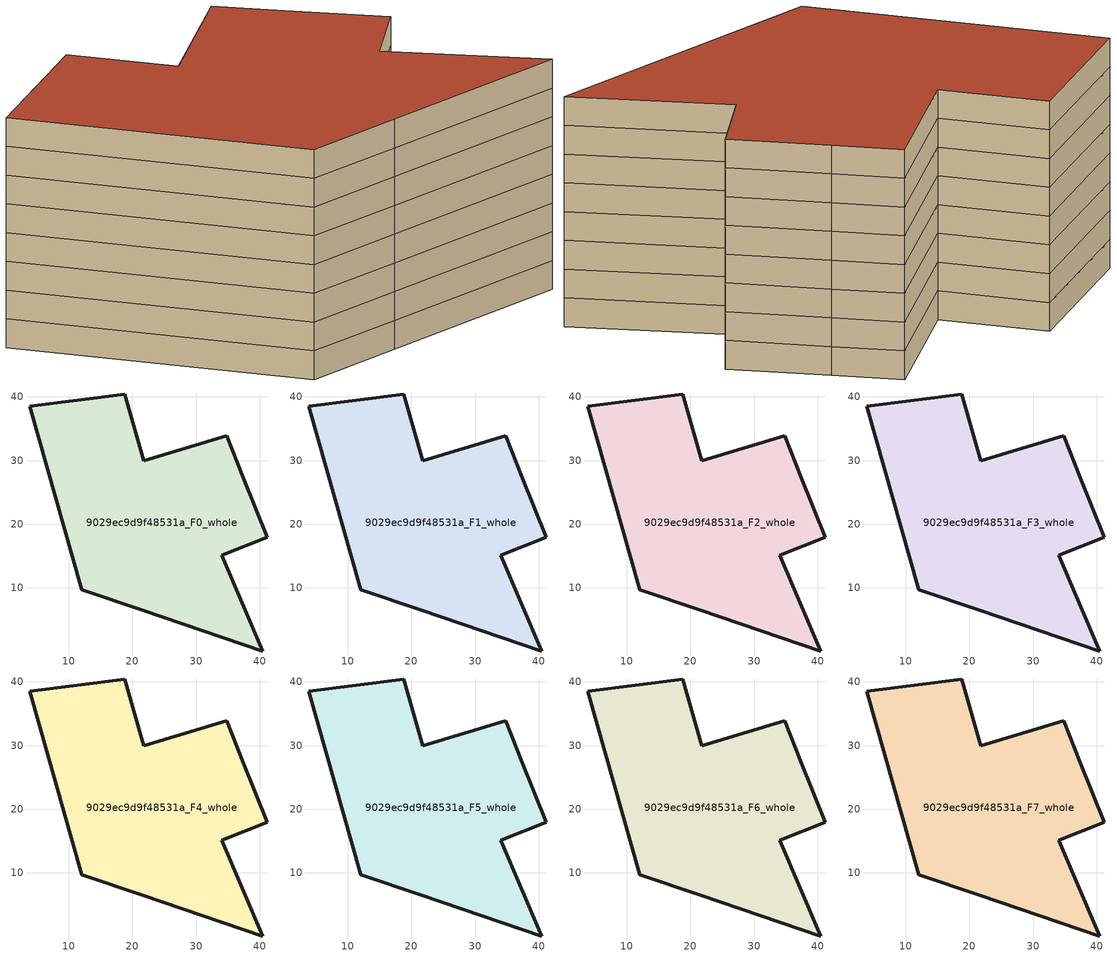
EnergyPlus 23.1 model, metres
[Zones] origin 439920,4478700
9029ec9d9f48531a_F0_whole
 floor ground (EU_floor_Construction): 34.84,33.86 37.44,27.33 41.18,17.97 34.07,15.12 40.48,0.07 21.6,6.49 12.05,9.73 3.87,38.55 18.79,40.46 21.75,29.98 z0
 wall outside (EU_wall_Construction): 40.48,0.07 34.07,15.12 41.18,17.97 37.44,27.33 34.84,33.86 21.75,29.98 18.79,40.46 3.87,38.55 12.05,9.73 21.6,6.49 40.48,0.07 z0:3
9029ec9d9f48531a_F1_whole
 floor to 9029ec9d9f48531a_F0_whole (EU_floor_Construction): 34.84,33.86 37.44,27.33 41.18,17.97 34.07,15.12 40.48,0.07 21.6,6.49 12.05,9.73 3.87,38.55 18.79,40.46 21.75,29.98 z3
 wall outside (EU_wall_Construction): 40.48,0.07 34.07,15.12 41.18,17.97 37.44,27.33 34.84,33.86 21.75,29.98 18.79,40.46 3.87,38.55 12.05,9.73 21.6,6.49 40.48,0.07 z3:6
9029ec9d9f48531a_F2_whole
 floor to 9029ec9d9f48531a_F1_whole (EU_floor_Construction): 34.84,33.86 37.44,27.33 41.18,17.97 34.07,15.12 40.48,0.07 21.6,6.49 12.05,9.73 3.87,38.55 18.79,40.46 21.75,29.98 z6
 wall outside (EU_wall_Construction): 40.48,0.07 34.07,15.12 41.18,17.97 37.44,27.33 34.84,33.86 21.75,29.98 18.79,40.46 3.87,38.55 12.05,9.73 21.6,6.49 40.48,0.07 z6:9
9029ec9d9f48531a_F3_whole
 floor to 9029ec9d9f48531a_F2_whole (EU_floor_Construction): 34.84,33.86 37.44,27.33 41.18,17.97 34.07,15.12 40.48,0.07 21.6,6.49 12.05,9.73 3.87,38.55 18.79,40.46 21.75,29.98 z9
 wall outside (EU_wall_Construction): 40.48,0.07 34.07,15.12 41.18,17.97 37.44,27.33 34.84,33.86 21.75,29.98 18.79,40.46 3.87,38.55 12.05,9.73 21.6,6.49 40.48,0.07 z9:12
9029ec9d9f48531a_F4_whole
 floor to 9029ec9d9f48531a_F3_whole (EU_floor_Construction): 34.84,33.86 37.44,27.33 41.18,17.97 34.07,15.12 40.48,0.07 21.6,6.49 12.05,9.73 3.87,38.55 18.79,40.46 21.75,29.98 z12
 wall outside (EU_wall_Construction): 40.48,0.07 34.07,15.12 41.18,17.97 37.44,27.33 34.84,33.86 21.75,29.98 18.79,40.46 3.87,38.55 12.05,9.73 21.6,6.49 40.48,0.07 z12:15
9029ec9d9f48531a_F5_whole
 floor to 9029ec9d9f48531a_F4_whole (EU_floor_Construction): 34.84,33.86 37.44,27.33 41.18,17.97 34.07,15.12 40.48,0.07 21.6,6.49 12.05,9.73 3.87,38.55 18.79,40.46 21.75,29.98 z15
 wall outside (EU_wall_Construction): 40.48,0.07 34.07,15.12 41.18,17.97 37.44,27.33 34.84,33.86 21.75,29.98 18.79,40.46 3.87,38.55 12.05,9.73 21.6,6.49 40.48,0.07 z15:18
9029ec9d9f48531a_F6_whole
 floor to 9029ec9d9f48531a_F5_whole (EU_floor_Construction): 34.84,33.86 37.44,27.33 41.18,17.97 34.07,15.12 40.48,0.07 21.6,6.49 12.05,9.73 3.87,38.55 18.79,40.46 21.75,29.98 z18
 wall outside (EU_wall_Construction): 40.48,0.07 34.07,15.12 41.18,17.97 37.44,27.33 34.84,33.86 21.75,29.98 18.79,40.46 3.87,38.55 12.05,9.73 21.6,6.49 40.48,0.07 z18:21
9029ec9d9f48531a_F7_whole
 floor to 9029ec9d9f48531a_F6_whole (EU_floor_Construction): 34.84,33.86 37.44,27.33 41.18,17.97 34.07,15.12 40.48,0.07 21.6,6.49 12.05,9.73 3.87,38.55 18.79,40.46 21.75,29.98 z21
 wall outside (EU_wall_Construction): 40.48,0.07 34.07,15.12 41.18,17.97 37.44,27.33 34.84,33.86 21.75,29.98 18.79,40.46 3.87,38.55 12.05,9.73 21.6,6.49 40.48,0.07 z21:24
 roof outside (EU_roof_Construction): 40.48,0.07 34.07,15.12 41.18,17.97 37.44,27.33 34.84,33.86 21.75,29.98 18.79,40.46 3.87,38.55 12.05,9.73 21.6,6.49 z24
[Building]
EU S2 Campaign: North Axis=0; Terrain=City; Solar Distribution=FullExterior
[Site:Location]
Madrid: Latitude=40.5; Longitude=-3.5; Time Zone=1; Elevation=609
[SizingPeriod:WeatherFileDays]
AnnualSizingPeriod: Begin Month=1; Begin Day of Month=1; End Month=12; End Day of Month=31; Day of Week for Start Day=Monday; Use Weather File Daylight Saving Period=No; Use Weather File Rain and Snow Indicators=No
[MATERIAL]
EU_InternalMass_Material: Roughness=MediumRough; Thickness=0.1; Conductivity=1; Density=1800; Specific Heat=900; Thermal Absorptance=0.9; Solar Absorptance=0.7; Visible Absorptance=0.7
[MATERIAL:NOMASS] Roughness=MediumRough; Thermal Absorptance=0.9; Solar Absorptance=0.7; Visible Absorptance=0.7
Name | Thermal Resistance
EU_wall_NoMass | 0.609216
EU_roof_NoMass | 0.513268
EU_floor_NoMass | 0.568163
[CONSTRUCTION]
EU_wall_Construction: EU_wall_NoMass
EU_roof_Construction: EU_roof_NoMass
EU_floor_Construction: EU_floor_NoMass
EU_InternalMass_Construction: EU_InternalMass_Material
[ZONE] Type=1; Multiplier=1; Ceiling Height=autocalculate; Volume=2609.71; Floor Area=autocalculate; Part of Total Floor Area=Yes
9029ec9d9f48531a_F0_whole; 9029ec9d9f48531a_F1_whole; 9029ec9d9f48531a_F2_whole; 9029ec9d9f48531a_F3_whole; 9029ec9d9f48531a_F4_whole; 9029ec9d9f48531a_F5_whole; 9029ec9d9f48531a_F6_whole; 9029ec9d9f48531a_F7_whole
[INTERNALMASS] Construction=EU_InternalMass_Construction; Surface Area=869.903
Name | Zone or ZoneList
9029ec9d9f48531a_F0_whole_EU_InternalMass | 9029ec9d9f48531a_F0_whole
9029ec9d9f48531a_F1_whole_EU_InternalMass | 9029ec9d9f48531a_F1_whole
9029ec9d9f48531a_F2_whole_EU_InternalMass | 9029ec9d9f48531a_F2_whole
9029ec9d9f48531a_F3_whole_EU_InternalMass | 9029ec9d9f48531a_F3_whole
9029ec9d9f48531a_F4_whole_EU_InternalMass | 9029ec9d9f48531a_F4_whole
9029ec9d9f48531a_F5_whole_EU_InternalMass | 9029ec9d9f48531a_F5_whole
9029ec9d9f48531a_F6_whole_EU_InternalMass | 9029ec9d9f48531a_F6_whole
9029ec9d9f48531a_F7_whole_EU_InternalMass | 9029ec9d9f48531a_F7_whole
[OTHEREQUIPMENT] Fuel Type=Electricity; Design Level Calculation Method=Watts/Area; Power per Zone Floor Area=1; Fraction Latent=0; Fraction Radiant=0; Fraction Lost=0; Carbon Dioxide Generation Rate=0; EndUse Subcategory=EU_Step8_InternalGains
Name | Zone or ZoneList or Space or SpaceList | Schedule
EU_Step8_InternalGain_9029ec9d9f48531a_F0_whole_f000 | 9029ec9d9f48531a_F0_whole | EU_Step8_GainSchedule_9029ec9d9f48531a_F0_whole_f000
EU_Step8_InternalGain_9029ec9d9f48531a_F1_whole_f000 | 9029ec9d9f48531a_F1_whole | EU_Step8_GainSchedule_9029ec9d9f48531a_F1_whole_f000
EU_Step8_InternalGain_9029ec9d9f48531a_F2_whole_f000 | 9029ec9d9f48531a_F2_whole | EU_Step8_GainSchedule_9029ec9d9f48531a_F2_whole_f000
EU_Step8_InternalGain_9029ec9d9f48531a_F3_whole_f000 | 9029ec9d9f48531a_F3_whole | EU_Step8_GainSchedule_9029ec9d9f48531a_F3_whole_f000
EU_Step8_InternalGain_9029ec9d9f48531a_F4_whole_f000 | 9029ec9d9f48531a_F4_whole | EU_Step8_GainSchedule_9029ec9d9f48531a_F4_whole_f000
EU_Step8_InternalGain_9029ec9d9f48531a_F5_whole_f000 | 9029ec9d9f48531a_F5_whole | EU_Step8_GainSchedule_9029ec9d9f48531a_F5_whole_f000
EU_Step8_InternalGain_9029ec9d9f48531a_F6_whole_f000 | 9029ec9d9f48531a_F6_whole | EU_Step8_GainSchedule_9029ec9d9f48531a_F6_whole_f000
EU_Step8_InternalGain_9029ec9d9f48531a_F7_whole_f000 | 9029ec9d9f48531a_F7_whole | EU_Step8_GainSchedule_9029ec9d9f48531a_F7_whole_f000
[ZONEVENTILATION:DESIGNFLOWRATE] Schedule=EU_AlwaysOn; Design Flow Rate Calculation Method=AirChanges/Hour; Air Changes per Hour=0.752966; Ventilation Type=Natural; Fan Pressure Rise=0; Fan Total Efficiency=1; Constant Term Coefficient=1; Temperature Term Coefficient=0; Velocity Term Coefficient=0; Velocity Squared Term Coefficient=0; Minimum Indoor Temperature=-100; Maximum Indoor Temperature=100; Delta Temperature=-100; Minimum Outdoor Temperature=-100; Maximum Outdoor Temperature=100; Maximum Wind Speed=40
Name | Zone or ZoneList or Space or SpaceList
EU_ConstantAir_9029ec9d9f48531a_F0_whole | 9029ec9d9f48531a_F0_whole
EU_ConstantAir_9029ec9d9f48531a_F1_whole | 9029ec9d9f48531a_F1_whole
EU_ConstantAir_9029ec9d9f48531a_F2_whole | 9029ec9d9f48531a_F2_whole
EU_ConstantAir_9029ec9d9f48531a_F3_whole | 9029ec9d9f48531a_F3_whole
EU_ConstantAir_9029ec9d9f48531a_F4_whole | 9029ec9d9f48531a_F4_whole
EU_ConstantAir_9029ec9d9f48531a_F5_whole | 9029ec9d9f48531a_F5_whole
EU_ConstantAir_9029ec9d9f48531a_F6_whole | 9029ec9d9f48531a_F6_whole
EU_ConstantAir_9029ec9d9f48531a_F7_whole | 9029ec9d9f48531a_F7_whole
[HVACTEMPLATE:THERMOSTAT] Constant Heating Setpoint=20; Constant Cooling Setpoint=50
EU_HeatOnly_9029ec9d9f48531a_F0_whole; EU_HeatOnly_9029ec9d9f48531a_F1_whole; EU_HeatOnly_9029ec9d9f48531a_F2_whole; EU_HeatOnly_9029ec9d9f48531a_F3_whole; EU_HeatOnly_9029ec9d9f48531a_F4_whole; EU_HeatOnly_9029ec9d9f48531a_F5_whole; EU_HeatOnly_9029ec9d9f48531a_F6_whole; EU_HeatOnly_9029ec9d9f48531a_F7_whole
[HVACTEMPLATE:ZONE:IDEALLOADSAIRSYSTEM] System Availability Schedule=EU_AlwaysOn; Maximum Heating Supply Air Temperature=50; Minimum Cooling Supply Air Temperature=13; Maximum Heating Supply Air Humidity Ratio=0.0156; Minimum Cooling Supply Air Humidity Ratio=0.0077; Heating Limit=NoLimit; Cooling Limit=NoLimit; Heating Availability Schedule=EU_AlwaysOn; Cooling Availability Schedule=EU_CoolingOff; Dehumidification Control Type=ConstantSensibleHeatRatio; Cooling Sensible Heat Ratio=0.7; Dehumidification Setpoint=60; Humidification Control Type=None; Humidification Setpoint=30; Outdoor Air Method=None; Outdoor Air Flow Rate per Person=0.00944; Outdoor Air Flow Rate per Zone Floor Area=0; Outdoor Air Flow Rate per Zone=0; Demand Controlled Ventilation Type=None; Outdoor Air Economizer Type=NoEconomizer; Heat Recovery Type=None; Sensible Heat Recovery Effectiveness=0.7; Latent Heat Recovery Effectiveness=0.65
Name | Template Thermostat
9029ec9d9f48531a_F0_whole | EU_HeatOnly_9029ec9d9f48531a_F0_whole
9029ec9d9f48531a_F1_whole | EU_HeatOnly_9029ec9d9f48531a_F1_whole
9029ec9d9f48531a_F2_whole | EU_HeatOnly_9029ec9d9f48531a_F2_whole
9029ec9d9f48531a_F3_whole | EU_HeatOnly_9029ec9d9f48531a_F3_whole
9029ec9d9f48531a_F4_whole | EU_HeatOnly_9029ec9d9f48531a_F4_whole
9029ec9d9f48531a_F5_whole | EU_HeatOnly_9029ec9d9f48531a_F5_whole
9029ec9d9f48531a_F6_whole | EU_HeatOnly_9029ec9d9f48531a_F6_whole
9029ec9d9f48531a_F7_whole | EU_HeatOnly_9029ec9d9f48531a_F7_whole
[SIZING:ZONE] Zone Cooling Design Supply Air Temperature Input Method=SupplyAirTemperature; Zone Cooling Design Supply Air Temperature=13; Zone Heating Design Supply Air Temperature Input Method=SupplyAirTemperature; Zone Heating Design Supply Air Temperature=50; Zone Cooling Design Supply Air Humidity Ratio=0.008; Zone Heating Design Supply Air Humidity Ratio=0.008; Cooling Design Air Flow Method=DesignDay; Cooling Design Air Flow Rate=0; Cooling Minimum Air Flow per Zone Floor Area=0.000762; Cooling Minimum Air Flow=0; Cooling Minimum Air Flow Fraction=0.2; Heating Design Air Flow Method=DesignDay; Heating Design Air Flow Rate=0; Heating Maximum Air Flow per Zone Floor Area=0.002032; Heating Maximum Air Flow=0.141576; Heating Maximum Air Flow Fraction=0.3; Account for Dedicated Outdoor Air System=No; Dedicated Outdoor Air System Control Strategy=NeutralSupplyAir; Dedicated Outdoor Air Low Setpoint Temperature for Design=autosize; Dedicated Outdoor Air High Setpoint Temperature for Design=autosize; Zone Load Sizing Method=Sensible Load Only No Latent Load; Zone Latent Cooling Design Supply Air Humidity Ratio Input Method=HumidityRatioDifference; Zone Cooling Design Supply Air Humidity Ratio Difference=0.005; Zone Latent Heating Design Supply Air Humidity Ratio Input Method=HumidityRatioDifference; Zone Humidification Design Supply Air Humidity Ratio Difference=0.005
9029ec9d9f48531a_F0_whole; 9029ec9d9f48531a_F1_whole; 9029ec9d9f48531a_F2_whole; 9029ec9d9f48531a_F3_whole; 9029ec9d9f48531a_F4_whole; 9029ec9d9f48531a_F5_whole; 9029ec9d9f48531a_F6_whole; 9029ec9d9f48531a_F7_whole
[SCHEDULE:CONSTANT]
Name | Hourly Value
EU_AlwaysOn | 1
EU_CoolingOff | 0
[SCHEDULE:FILE] Column Number=1; Rows to Skip at Top=0; Number of Hours of Data=8760; Column Separator=Comma; Interpolate to Timestep=No; Minutes per Item=60; Adjust Schedule for Daylight Savings=Yes
Name | File
EU_Step8_GainSchedule_9029ec9d9f48531a_F0_whole_f000 | C:\Users\o_iseri\Desktop\OpenUBEM\openubem\outputs\eu_evidence\EU-11\ES-MAD-BERRUGUETE\idfs\9029ec9d9f48531a\9029ec9d9f48531a_F0_whole_f000_gain.csv
EU_Step8_GainSchedule_9029ec9d9f48531a_F1_whole_f000 | C:\Users\o_iseri\Desktop\OpenUBEM\openubem\outputs\eu_evidence\EU-11\ES-MAD-BERRUGUETE\idfs\9029ec9d9f48531a\9029ec9d9f48531a_F1_whole_f000_gain.csv
EU_Step8_GainSchedule_9029ec9d9f48531a_F2_whole_f000 | C:\Users\o_iseri\Desktop\OpenUBEM\openubem\outputs\eu_evidence\EU-11\ES-MAD-BERRUGUETE\idfs\9029ec9d9f48531a\9029ec9d9f48531a_F2_whole_f000_gain.csv
EU_Step8_GainSchedule_9029ec9d9f48531a_F3_whole_f000 | C:\Users\o_iseri\Desktop\OpenUBEM\openubem\outputs\eu_evidence\EU-11\ES-MAD-BERRUGUETE\idfs\9029ec9d9f48531a\9029ec9d9f48531a_F3_whole_f000_gain.csv
EU_Step8_GainSchedule_9029ec9d9f48531a_F4_whole_f000 | C:\Users\o_iseri\Desktop\OpenUBEM\openubem\outputs\eu_evidence\EU-11\ES-MAD-BERRUGUETE\idfs\9029ec9d9f48531a\9029ec9d9f48531a_F4_whole_f000_gain.csv
EU_Step8_GainSchedule_9029ec9d9f48531a_F5_whole_f000 | C:\Users\o_iseri\Desktop\OpenUBEM\openubem\outputs\eu_evidence\EU-11\ES-MAD-BERRUGUETE\idfs\9029ec9d9f48531a\9029ec9d9f48531a_F5_whole_f000_gain.csv
EU_Step8_GainSchedule_9029ec9d9f48531a_F6_whole_f000 | C:\Users\o_iseri\Desktop\OpenUBEM\openubem\outputs\eu_evidence\EU-11\ES-MAD-BERRUGUETE\idfs\9029ec9d9f48531a\9029ec9d9f48531a_F6_whole_f000_gain.csv
EU_Step8_GainSchedule_9029ec9d9f48531a_F7_whole_f000 | C:\Users\o_iseri\Desktop\OpenUBEM\openubem\outputs\eu_evidence\EU-11\ES-MAD-BERRUGUETE\idfs\9029ec9d9f48531a\9029ec9d9f48531a_F7_whole_f000_gain.csv
